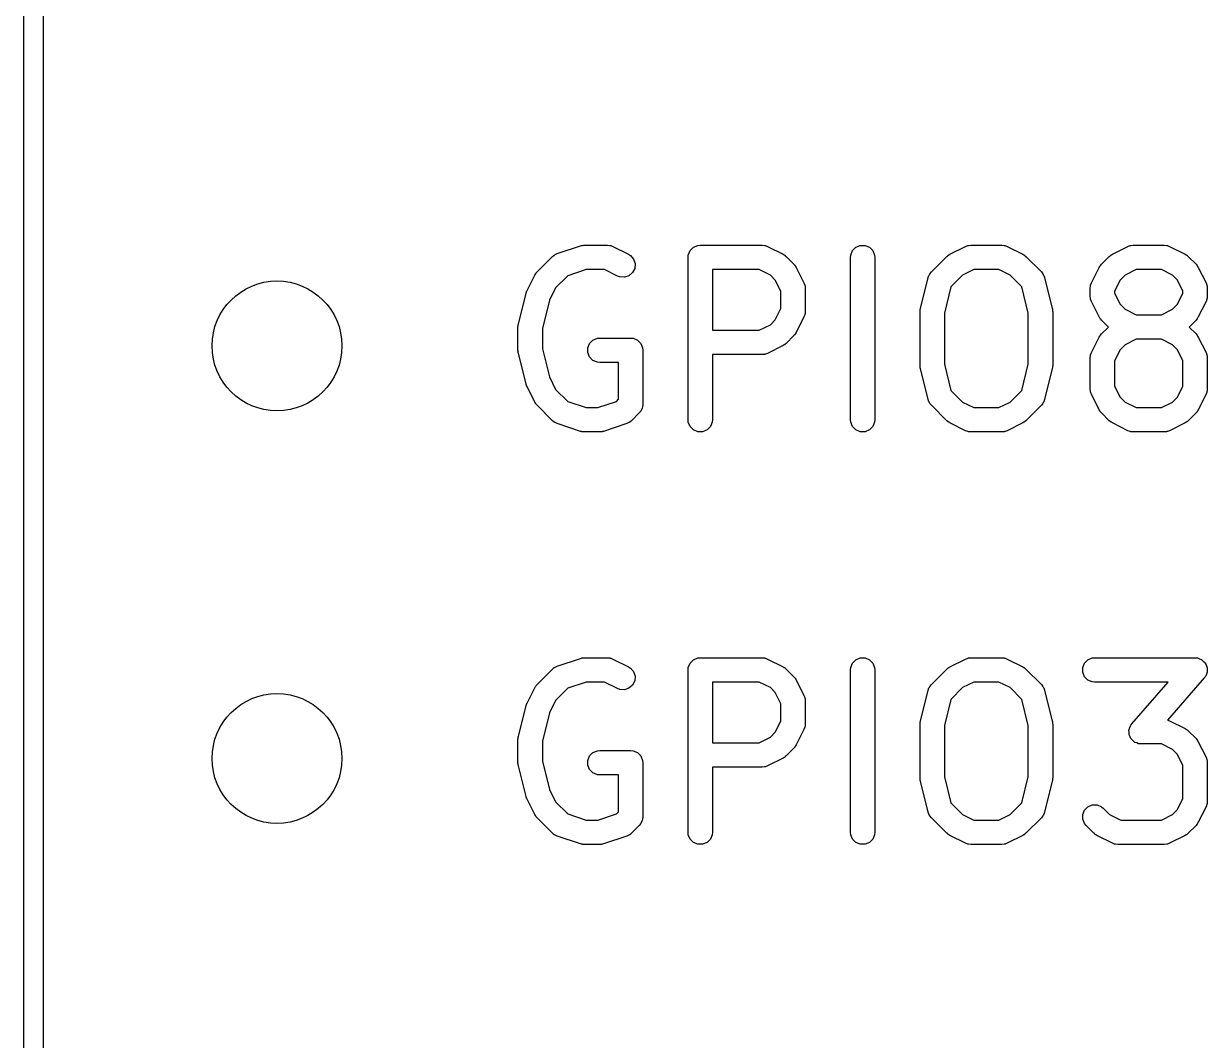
# Model space of a CAD drawing. Extents: x 19.8 to 98.9, y -129.1 to -67.1.
# Drawn here: x 55.28 to 62.57, y -106.38 to -100.12 of the extents above; entities that cross this region are included whole.
import ezdxf

# ---------------------------------------------------------------- set-up
doc = ezdxf.new("R2010")
doc.units = 0
doc.layers.add('BLACK', color=7, linetype='CONTINUOUS')

msp = doc.modelspace()

# ---------------------------------------------------------------- linework, layer by layer
at = {"layer": 'BLACK', "linetype": 'CONTINUOUS'}
for p, q in [((55.28, -129.024), (55.28, -72.636)), ((55.4, -72.696), (55.4, -128.964)), ((58.536603, -101.549405), (58.547968, -101.540077)), ((58.547968, -101.540077), (58.550458, -101.539045)), ((58.550458, -101.539045), (58.552493, -101.537281)), ((58.552493, -101.537281), (58.565919, -101.531287)), ((58.565919, -101.531287), (58.708775, -101.483668)), ((58.708775, -101.483668), (58.71603, -101.482018)), ((58.71603, -101.482018), (58.717861, -101.48126)), ((58.717861, -101.48126), (58.720514, -101.480998)), ((58.720514, -101.480998), (58.723112, -101.480408)), ((58.723112, -101.480408), (58.725086, -101.480548)), ((58.725086, -101.480548), (58.732493, -101.479819)), ((58.732493, -101.479819), (58.87535, -101.479819)), ((58.87535, -101.479819), (58.889982, -101.48126)), ((58.889982, -101.48126), (58.892471, -101.482291)), ((58.892471, -101.482291), (58.895159, -101.482482)), ((58.895159, -101.482482), (58.908891, -101.487737)), ((58.908891, -101.487737), (59.004129, -101.535356)), ((59.004129, -101.535356), (59.016572, -101.543188)), ((59.371779, -101.554819), (59.37322, -101.540187)), ((59.37322, -101.540187), (59.384419, -101.513151)), ((59.384419, -101.513151), (59.405111, -101.492459)), ((59.405111, -101.492459), (59.432147, -101.48126)), ((59.432147, -101.48126), (59.446779, -101.479819)), ((59.446779, -101.479819), (59.827731, -101.479819)), ((59.827731, -101.479819), (59.842363, -101.48126)), ((59.842363, -101.48126), (59.844852, -101.482291)), ((59.844852, -101.482291), (59.84754, -101.482482)), ((59.84754, -101.482482), (59.861272, -101.487737)), ((59.861272, -101.487737), (59.95651, -101.535356)), ((59.95651, -101.535356), (59.962809, -101.53932)), ((59.962809, -101.53932), (59.964637, -101.540078)), ((59.964637, -101.540078), (59.966693, -101.541766)), ((60.371779, -101.554819), (60.37322, -101.540187)), ((60.37322, -101.540187), (60.384419, -101.513151)), ((60.384419, -101.513151), (60.405111, -101.492459)), ((60.405111, -101.492459), (60.432147, -101.48126)), ((60.432147, -101.48126), (60.461411, -101.48126)), ((60.461411, -101.48126), (60.488447, -101.492459)), ((60.488447, -101.492459), (60.509139, -101.513151)), ((60.509139, -101.513151), (60.520338, -101.540187)), ((60.520338, -101.540187), (60.521779, -101.554819)), ((60.974477, -101.541768), (60.976539, -101.540077)), ((60.976539, -101.540077), (60.978371, -101.539318)), ((60.978371, -101.539318), (60.984666, -101.535356)), ((60.984666, -101.535356), (61.079904, -101.487737)), ((61.079904, -101.487737), (61.093635, -101.482482)), ((61.093635, -101.482482), (61.096324, -101.48229)), ((61.096324, -101.48229), (61.098813, -101.48126)), ((61.098813, -101.48126), (61.113445, -101.479819)), ((61.113445, -101.479819), (61.303921, -101.479819)), ((61.303921, -101.479819), (61.318553, -101.48126)), ((61.318553, -101.48126), (61.321042, -101.482291)), ((61.321042, -101.482291), (61.32373, -101.482482)), ((61.32373, -101.482482), (61.337462, -101.487737)), ((61.337462, -101.487737), (61.4327, -101.535356)), ((61.4327, -101.535356), (61.438999, -101.53932)), ((61.438999, -101.53932), (61.440827, -101.540078)), ((61.440827, -101.540078), (61.442883, -101.541766)), ((61.974482, -101.541766), (61.976539, -101.540078)), ((61.976539, -101.540078), (61.978366, -101.53932)), ((61.978366, -101.53932), (61.984666, -101.535356)), ((61.984666, -101.535356), (62.079904, -101.487737)), ((62.079904, -101.487737), (62.093635, -101.482482)), ((62.093635, -101.482482), (62.096324, -101.48229)), ((62.096324, -101.48229), (62.098813, -101.48126)), ((62.098813, -101.48126), (62.113445, -101.479819)), ((62.113445, -101.479819), (62.303921, -101.479819)), ((62.303921, -101.479819), (62.318553, -101.48126)), ((62.318553, -101.48126), (62.321042, -101.482291)), ((62.321042, -101.482291), (62.32373, -101.482482)), ((62.32373, -101.482482), (62.337462, -101.487737)), ((62.337462, -101.487737), (62.4327, -101.535356)), ((62.4327, -101.535356), (62.438999, -101.53932)), ((62.438999, -101.53932), (62.440827, -101.540078)), ((62.440827, -101.540078), (62.442883, -101.541766)), ((58.441365, -101.644643), (58.536603, -101.549405)), ((59.016572, -101.543188), (59.035745, -101.565296)), ((59.035745, -101.565296), (59.044999, -101.593057)), ((59.044999, -101.593057), (59.042925, -101.622247)), ((59.371779, -102.554819), (59.371779, -101.554819)), ((59.966693, -101.541766), (59.968953, -101.543188)), ((59.968953, -101.543188), (59.970252, -101.544686)), ((59.970252, -101.544686), (59.976002, -101.549405)), ((59.976002, -101.549405), (60.023621, -101.597024)), ((60.023621, -101.597024), (60.028339, -101.602773)), ((60.028339, -101.602773), (60.029838, -101.604073)), ((60.029838, -101.604073), (60.031259, -101.606332)), ((60.031259, -101.606332), (60.032948, -101.608389)), ((60.032948, -101.608389), (60.033705, -101.610216)), ((60.033705, -101.610216), (60.03767, -101.616516)), ((60.371779, -102.554819), (60.371779, -101.554819)), ((60.521779, -101.554819), (60.521779, -102.554819)), ((60.869936, -101.644643), (60.965174, -101.549405)), ((60.965174, -101.549405), (60.970924, -101.544684)), ((60.970924, -101.544684), (60.972223, -101.543188)), ((60.972223, -101.543188), (60.974477, -101.541768)), ((61.442883, -101.541766), (61.445143, -101.543188)), ((61.445143, -101.543188), (61.446442, -101.544686)), ((61.446442, -101.544686), (61.452192, -101.549405)), ((61.452192, -101.549405), (61.54743, -101.644643)), ((61.903506, -101.616516), (61.90747, -101.610216)), ((61.90747, -101.610216), (61.908228, -101.608389)), ((61.908228, -101.608389), (61.909916, -101.606332)), ((61.909916, -101.606332), (61.911338, -101.604073)), ((61.911338, -101.604073), (61.912836, -101.602773)), ((61.912836, -101.602773), (61.917555, -101.597024)), ((61.917555, -101.597024), (61.965174, -101.549405)), ((61.965174, -101.549405), (61.970923, -101.544686)), ((61.970923, -101.544686), (61.972223, -101.543188)), ((61.972223, -101.543188), (61.974482, -101.541766)), ((62.442883, -101.541766), (62.445143, -101.543188)), ((62.445143, -101.543188), (62.446442, -101.544686)), ((62.446442, -101.544686), (62.452192, -101.549405)), ((62.452192, -101.549405), (62.499811, -101.597024)), ((62.499811, -101.597024), (62.504529, -101.602773)), ((62.504529, -101.602773), (62.506028, -101.604073)), ((62.506028, -101.604073), (62.507449, -101.606332)), ((62.507449, -101.606332), (62.509138, -101.608389)), ((62.509138, -101.608389), (62.509895, -101.610216)), ((62.509895, -101.610216), (62.51386, -101.616516)), ((58.379697, -101.759373), (58.427316, -101.664135)), ((58.427316, -101.664135), (58.43128, -101.657835)), ((58.43128, -101.657835), (58.432038, -101.656008)), ((58.432038, -101.656008), (58.433726, -101.653951)), ((58.433726, -101.653951), (58.435148, -101.651692)), ((58.435148, -101.651692), (58.436646, -101.650392)), ((58.436646, -101.650392), (58.441365, -101.644643)), ((58.63015, -101.66799), (58.556037, -101.742103)), ((58.744663, -101.629819), (58.63015, -101.66799)), ((58.857645, -101.629819), (58.744663, -101.629819)), ((58.937047, -101.66952), (58.857645, -101.629819)), ((58.950778, -101.674775), (58.937047, -101.66952)), ((58.979968, -101.676849), (58.950778, -101.674775)), ((59.00773, -101.667595), (58.979968, -101.676849)), ((59.029837, -101.648422), (59.00773, -101.667595)), ((59.042925, -101.622247), (59.029837, -101.648422)), ((59.810026, -101.629819), (59.521779, -101.629819)), ((59.521779, -101.629819), (59.521779, -102.003628)), ((59.878542, -101.664077), (59.810026, -101.629819)), ((59.908949, -101.694484), (59.878542, -101.664077)), ((60.03767, -101.616516), (60.085289, -101.711754)), ((60.802589, -101.869962), (60.850208, -101.679486)), ((60.850208, -101.679486), (60.855155, -101.66564)), ((60.855155, -101.66564), (60.858475, -101.661158)), ((60.858475, -101.661158), (60.860609, -101.656008)), ((60.860609, -101.656008), (60.869936, -101.644643)), ((61.062634, -101.664077), (60.990691, -101.736019)), ((61.13115, -101.629819), (61.062634, -101.664077)), ((61.286216, -101.629819), (61.13115, -101.629819)), ((61.354732, -101.664077), (61.286216, -101.629819)), ((61.426674, -101.736019), (61.354732, -101.664077)), ((61.54743, -101.644643), (61.556758, -101.656008)), ((61.556758, -101.656008), (61.558892, -101.661161)), ((61.558892, -101.661161), (61.562211, -101.66564)), ((61.562211, -101.66564), (61.567158, -101.679486)), ((61.567158, -101.679486), (61.614777, -101.869962)), ((61.855887, -101.711754), (61.903506, -101.616516)), ((62.062634, -101.664077), (62.032227, -101.694484)), ((62.13115, -101.629819), (62.062634, -101.664077)), ((62.286216, -101.629819), (62.13115, -101.629819)), ((62.354732, -101.664077), (62.286216, -101.629819)), ((62.385139, -101.694484), (62.354732, -101.664077)), ((62.51386, -101.616516), (62.561479, -101.711754)), ((58.379287, -101.760442), (58.379697, -101.759373)), ((58.556037, -101.742103), (58.517543, -101.81909)), ((59.943207, -101.763), (59.908949, -101.694484)), ((60.085289, -101.711754), (60.090544, -101.725485)), ((60.090544, -101.725485), (60.090735, -101.728174)), ((60.090735, -101.728174), (60.091766, -101.730663)), ((60.091766, -101.730663), (60.093207, -101.745295)), ((60.093207, -101.745295), (60.093207, -101.888152)), ((60.990691, -101.736019), (60.95035, -101.897386)), ((61.467016, -101.897386), (61.426674, -101.736019)), ((61.847969, -101.745295), (61.84941, -101.730663)), ((61.847969, -101.792914), (61.847969, -101.745295)), ((61.84941, -101.730663), (61.850441, -101.728173)), ((61.850441, -101.728173), (61.850632, -101.725486)), ((61.850632, -101.725486), (61.855887, -101.711754)), ((62.032227, -101.694484), (61.997969, -101.763)), ((62.419397, -101.763), (62.385139, -101.694484)), ((62.561479, -101.711754), (62.566734, -101.725485)), ((62.566734, -101.725485), (62.566925, -101.728174)), ((62.566925, -101.728174), (62.567956, -101.730663)), ((62.567956, -101.730663), (62.569397, -101.745295)), ((62.569397, -101.745295), (62.569397, -101.792914)), ((58.326399, -101.9652), (58.374018, -101.774724)), ((58.374018, -101.774724), (58.374403, -101.773644)), ((58.374403, -101.773644), (58.374442, -101.773105)), ((58.374442, -101.773105), (58.376769, -101.767023)), ((58.376769, -101.767023), (58.378965, -101.760878)), ((58.378965, -101.760878), (58.379287, -101.760442)), ((58.517543, -101.81909), (58.47416, -101.992624)), ((59.943207, -101.870447), (59.943207, -101.763)), ((61.84941, -101.807546), (61.847969, -101.792914)), ((61.850441, -101.810035), (61.84941, -101.807546)), ((61.850632, -101.812723), (61.850441, -101.810035)), ((61.855887, -101.826455), (61.850632, -101.812723)), ((61.903506, -101.921693), (61.855887, -101.826455)), ((61.997969, -101.763), (61.997969, -101.775209)), ((61.997969, -101.775209), (62.032227, -101.843725)), ((62.385139, -101.843725), (62.419397, -101.775209)), ((62.419397, -101.775209), (62.419397, -101.763)), ((62.561479, -101.826455), (62.51386, -101.921693)), ((62.566734, -101.812724), (62.561479, -101.826455)), ((62.566925, -101.810034), (62.566734, -101.812724)), ((62.567956, -101.807546), (62.566925, -101.810034)), ((62.569397, -101.792914), (62.567956, -101.807546)), ((59.908949, -101.938963), (59.943207, -101.870447)), ((60.090735, -101.905272), (60.090544, -101.907962)), ((60.091766, -101.902784), (60.090735, -101.905272)), ((60.093207, -101.888152), (60.091766, -101.902784)), ((60.80035, -101.888152), (60.800601, -101.885598)), ((60.80035, -102.221485), (60.80035, -101.888152)), ((60.800439, -101.884506), (60.801248, -101.879032)), ((60.800601, -101.885598), (60.800439, -101.884506)), ((60.801248, -101.879032), (60.801791, -101.87352)), ((60.801791, -101.87352), (60.802213, -101.872498)), ((60.802213, -101.872498), (60.802589, -101.869962)), ((60.95035, -101.897386), (60.95035, -102.212251)), ((61.467016, -102.212251), (61.467016, -101.897386)), ((61.614777, -101.869962), (61.615152, -101.872498)), ((61.615152, -101.872498), (61.615575, -101.87352)), ((61.615575, -101.87352), (61.616117, -101.879032)), ((61.616117, -101.879032), (61.616927, -101.884506)), ((61.616927, -101.884506), (61.616764, -101.885598)), ((61.616764, -101.885598), (61.617016, -101.888152)), ((61.617016, -101.888152), (61.617016, -102.221485)), ((62.032227, -101.843725), (62.062634, -101.874132)), ((62.062634, -101.874132), (62.13115, -101.90839)), ((62.286216, -101.90839), (62.354732, -101.874132)), ((62.354732, -101.874132), (62.385139, -101.843725)), ((58.324249, -101.979744), (58.325058, -101.97427)), ((58.325058, -101.97427), (58.325601, -101.968758)), ((58.325601, -101.968758), (58.326023, -101.967736)), ((58.326023, -101.967736), (58.326399, -101.9652)), ((59.810026, -102.003628), (59.878542, -101.96937)), ((59.878542, -101.96937), (59.908949, -101.938963)), ((60.085289, -101.921693), (60.03767, -102.016931)), ((60.090544, -101.907962), (60.085289, -101.921693)), ((61.90747, -101.927992), (61.903506, -101.921693)), ((61.908228, -101.92982), (61.90747, -101.927992)), ((61.909916, -101.931876), (61.908228, -101.92982)), ((61.911338, -101.934136), (61.909916, -101.931876)), ((61.912836, -101.935435), (61.911338, -101.934136)), ((61.917555, -101.941185), (61.912836, -101.935435)), ((61.95976, -101.98339), (61.917555, -101.941185)), ((62.13115, -101.90839), (62.286216, -101.90839)), ((62.499811, -101.941185), (62.457606, -101.98339)), ((62.504529, -101.935435), (62.499811, -101.941185)), ((62.506028, -101.934136), (62.504529, -101.935435)), ((62.507449, -101.931876), (62.506028, -101.934136)), ((62.509138, -101.92982), (62.507449, -101.931876)), ((62.509895, -101.927992), (62.509138, -101.92982)), ((62.51386, -101.921693), (62.509895, -101.927992)), ((58.32416, -101.98339), (58.324411, -101.980836)), ((58.32416, -102.126247), (58.32416, -101.98339)), ((58.324411, -101.980836), (58.324249, -101.979744)), ((58.47416, -101.992624), (58.47416, -102.117013)), ((58.813099, -102.052688), (58.827731, -102.051247)), ((58.827731, -102.051247), (59.018207, -102.051247)), ((59.018207, -102.051247), (59.032839, -102.052688)), ((59.521779, -102.003628), (59.810026, -102.003628)), ((60.023621, -102.036423), (59.976002, -102.084042)), ((60.028339, -102.030673), (60.023621, -102.036423)), ((60.029838, -102.029374), (60.028339, -102.030673)), ((60.031259, -102.027114), (60.029838, -102.029374)), ((60.032948, -102.025058), (60.031259, -102.027114)), ((60.033705, -102.02323), (60.032948, -102.025058)), ((60.03767, -102.016931), (60.033705, -102.02323)), ((61.855887, -102.140325), (61.903506, -102.045087)), ((61.903506, -102.045087), (61.90747, -102.038787)), ((61.90747, -102.038787), (61.908228, -102.03696)), ((61.908228, -102.03696), (61.909916, -102.034903)), ((61.909916, -102.034903), (61.911338, -102.032644)), ((61.911338, -102.032644), (61.912836, -102.031344)), ((61.912836, -102.031344), (61.917555, -102.025595)), ((61.917555, -102.025595), (61.95976, -101.98339)), ((62.457606, -101.98339), (62.499811, -102.025595)), ((62.499811, -102.025595), (62.504529, -102.031344)), ((62.504529, -102.031344), (62.506028, -102.032644)), ((62.506028, -102.032644), (62.507449, -102.034903)), ((62.507449, -102.034903), (62.509138, -102.03696)), ((62.509138, -102.03696), (62.509895, -102.038787)), ((62.509895, -102.038787), (62.51386, -102.045087)), ((62.51386, -102.045087), (62.561479, -102.140325)), ((58.47416, -102.117013), (58.517543, -102.290547)), ((58.754172, -102.111615), (58.765371, -102.084579)), ((58.754172, -102.140879), (58.754172, -102.111615)), ((58.765371, -102.084579), (58.786063, -102.063887)), ((58.786063, -102.063887), (58.813099, -102.052688)), ((59.032839, -102.052688), (59.059875, -102.063887)), ((59.059875, -102.063887), (59.080567, -102.084579)), ((59.080567, -102.084579), (59.091766, -102.111615)), ((59.091766, -102.111615), (59.093207, -102.126247)), ((59.95651, -102.098091), (59.861272, -102.14571)), ((59.962809, -102.094126), (59.95651, -102.098091)), ((59.964637, -102.093369), (59.962809, -102.094126)), ((59.966693, -102.09168), (59.964637, -102.093369)), ((59.968953, -102.090259), (59.966693, -102.09168)), ((59.970252, -102.08876), (59.968953, -102.090259)), ((59.976002, -102.084042), (59.970252, -102.08876)), ((62.032227, -102.123055), (61.997969, -102.191571)), ((62.062634, -102.092648), (62.032227, -102.123055)), ((62.13115, -102.05839), (62.062634, -102.092648)), ((62.286216, -102.05839), (62.13115, -102.05839)), ((62.354732, -102.092648), (62.286216, -102.05839)), ((62.385139, -102.123055), (62.354732, -102.092648)), ((62.419397, -102.191571), (62.385139, -102.123055)), ((58.324411, -102.1288), (58.32416, -102.126247)), ((58.324249, -102.129893), (58.324411, -102.1288)), ((58.325058, -102.135366), (58.324249, -102.129893)), ((58.325601, -102.140879), (58.325058, -102.135366)), ((58.326023, -102.1419), (58.325601, -102.140879)), ((58.326399, -102.144437), (58.326023, -102.1419)), ((58.374018, -102.334913), (58.326399, -102.144437)), ((58.765371, -102.167915), (58.754172, -102.140879)), ((58.786063, -102.188607), (58.765371, -102.167915)), ((58.813099, -102.199806), (58.786063, -102.188607)), ((59.093207, -102.126247), (59.093207, -102.45958)), ((59.827731, -102.153628), (59.521779, -102.153628)), ((59.521779, -102.153628), (59.521779, -102.554819)), ((59.842363, -102.152187), (59.827731, -102.153628)), ((59.844852, -102.151155), (59.842363, -102.152187)), ((59.84754, -102.150965), (59.844852, -102.151155)), ((59.861272, -102.14571), (59.84754, -102.150965)), ((61.847969, -102.173866), (61.84941, -102.159234)), ((61.847969, -102.364342), (61.847969, -102.173866)), ((61.84941, -102.159234), (61.850441, -102.156744)), ((61.850441, -102.156744), (61.850632, -102.154057)), ((61.850632, -102.154057), (61.855887, -102.140325)), ((61.997969, -102.191571), (61.997969, -102.346637)), ((62.419397, -102.346637), (62.419397, -102.191571)), ((62.561479, -102.140325), (62.566734, -102.154056)), ((62.566734, -102.154056), (62.566925, -102.156745)), ((62.566925, -102.156745), (62.567956, -102.159234)), ((62.567956, -102.159234), (62.569397, -102.173866)), ((62.569397, -102.173866), (62.569397, -102.364342)), ((58.827731, -102.201247), (58.813099, -102.199806)), ((58.943207, -102.201247), (58.827731, -102.201247)), ((58.943207, -102.428514), (58.943207, -102.201247)), ((60.800601, -102.224038), (60.80035, -102.221485)), ((60.800439, -102.225131), (60.800601, -102.224038)), ((60.801248, -102.230604), (60.800439, -102.225131)), ((60.801791, -102.236117), (60.801248, -102.230604)), ((60.802213, -102.237138), (60.801791, -102.236117)), ((60.802589, -102.239675), (60.802213, -102.237138)), ((60.850208, -102.430151), (60.802589, -102.239675)), ((60.95035, -102.212251), (60.990691, -102.373617)), ((61.426674, -102.373617), (61.467016, -102.212251)), ((61.614777, -102.239675), (61.567158, -102.430151)), ((61.615152, -102.237138), (61.614777, -102.239675)), ((61.615575, -102.236117), (61.615152, -102.237138)), ((61.616117, -102.230604), (61.615575, -102.236117)), ((61.616927, -102.225131), (61.616117, -102.230604)), ((61.617016, -102.221485), (61.616764, -102.224038)), ((61.616764, -102.224038), (61.616927, -102.225131)), ((58.374403, -102.335992), (58.374018, -102.334913)), ((58.374442, -102.336532), (58.374403, -102.335992)), ((58.376769, -102.342613), (58.374442, -102.336532)), ((58.378965, -102.348759), (58.376769, -102.342613)), ((58.517543, -102.290547), (58.556037, -102.367534)), ((58.379287, -102.349194), (58.378965, -102.348759)), ((58.379697, -102.350264), (58.379287, -102.349194)), ((58.427316, -102.445502), (58.379697, -102.350264)), ((58.556037, -102.367534), (58.63015, -102.441648)), ((60.990691, -102.373617), (61.062634, -102.445561)), ((61.354731, -102.445561), (61.426674, -102.373617)), ((61.84941, -102.378974), (61.847969, -102.364342)), ((61.850441, -102.381463), (61.84941, -102.378974)), ((61.850632, -102.384151), (61.850441, -102.381463)), ((61.855887, -102.397883), (61.850632, -102.384151)), ((61.903506, -102.493121), (61.855887, -102.397883)), ((61.997969, -102.346637), (62.032227, -102.415153)), ((62.032227, -102.415153), (62.062634, -102.445561)), ((62.354731, -102.445561), (62.385138, -102.415153)), ((62.385138, -102.415153), (62.419397, -102.346637)), ((62.561479, -102.397883), (62.51386, -102.493121)), ((62.566734, -102.384152), (62.561479, -102.397883)), ((62.566925, -102.381462), (62.566734, -102.384152)), ((62.567956, -102.378974), (62.566925, -102.381462)), ((62.569397, -102.364342), (62.567956, -102.378974)), ((58.431279, -102.451798), (58.427316, -102.445502)), ((58.432037, -102.453628), (58.431279, -102.451798)), ((58.433726, -102.455686), (58.432037, -102.453628)), ((58.435148, -102.457945), (58.433726, -102.455686)), ((58.436646, -102.459244), (58.435148, -102.457945)), ((58.441365, -102.464994), (58.436646, -102.459244)), ((58.536603, -102.560233), (58.441365, -102.464994)), ((58.63015, -102.441648), (58.744663, -102.479819)), ((58.744663, -102.479819), (58.815561, -102.479819)), ((58.815561, -102.479819), (58.930074, -102.441647)), ((58.930074, -102.441647), (58.943207, -102.428514)), ((59.088306, -102.482565), (59.080568, -102.501247)), ((59.091766, -102.474212), (59.088306, -102.482565)), ((59.093207, -102.45958), (59.091766, -102.474212)), ((60.855155, -102.443997), (60.850208, -102.430151)), ((60.858474, -102.448476), (60.855155, -102.443997)), ((60.860608, -102.453628), (60.858474, -102.448476)), ((60.869936, -102.464994), (60.860608, -102.453628)), ((60.965174, -102.560233), (60.869936, -102.464994)), ((61.062634, -102.445561), (61.13115, -102.479819)), ((61.13115, -102.479819), (61.286216, -102.479819)), ((61.286216, -102.479819), (61.354731, -102.445561)), ((61.547431, -102.464993), (61.452192, -102.560233)), ((61.556758, -102.453628), (61.547431, -102.464993)), ((61.558891, -102.448476), (61.556758, -102.453628)), ((61.562211, -102.443997), (61.558891, -102.448476)), ((61.567158, -102.430151), (61.562211, -102.443997)), ((62.062634, -102.445561), (62.13115, -102.479819)), ((62.13115, -102.479819), (62.286216, -102.479819)), ((62.286216, -102.479819), (62.354731, -102.445561)), ((58.547968, -102.569561), (58.536603, -102.560233)), ((59.023622, -102.560232), (59.012256, -102.56956)), ((59.07124, -102.512613), (59.023622, -102.560232)), ((59.080568, -102.501247), (59.07124, -102.512613)), ((59.37322, -102.569451), (59.371779, -102.554819)), ((59.521779, -102.554819), (59.520338, -102.569451)), ((60.37322, -102.569451), (60.371779, -102.554819)), ((60.521779, -102.554819), (60.520338, -102.569451)), ((60.970924, -102.564953), (60.965174, -102.560233)), ((61.452192, -102.560233), (61.446442, -102.564951)), ((61.907469, -102.499417), (61.903506, -102.493121)), ((61.908227, -102.501247), (61.907469, -102.499417)), ((61.909916, -102.503305), (61.908227, -102.501247)), ((61.911338, -102.505564), (61.909916, -102.503305)), ((61.912836, -102.506863), (61.911338, -102.505564)), ((61.917554, -102.512612), (61.912836, -102.506863)), ((61.965173, -102.560232), (61.917554, -102.512612)), ((61.970922, -102.56495), (61.965173, -102.560232)), ((62.452193, -102.560232), (62.446443, -102.56495)), ((62.499811, -102.512613), (62.452193, -102.560232)), ((62.504529, -102.506863), (62.499811, -102.512613)), ((62.506028, -102.505564), (62.504529, -102.506863)), ((62.507449, -102.503305), (62.506028, -102.505564)), ((62.509139, -102.501247), (62.507449, -102.503305)), ((62.509896, -102.499417), (62.509139, -102.501247)), ((62.51386, -102.493121), (62.509896, -102.499417)), ((58.550458, -102.570592), (58.547968, -102.569561)), ((58.552493, -102.572357), (58.550458, -102.570592)), ((58.565919, -102.578351), (58.552493, -102.572357)), ((58.708775, -102.62597), (58.565919, -102.578351)), ((58.71603, -102.627619), (58.708775, -102.62597)), ((58.717861, -102.628378), (58.71603, -102.627619)), ((58.720514, -102.628639), (58.717861, -102.628378)), ((58.723112, -102.62923), (58.720514, -102.628639)), ((58.725086, -102.629089), (58.723112, -102.62923)), ((58.732493, -102.629819), (58.725086, -102.629089)), ((58.827731, -102.629819), (58.732493, -102.629819)), ((58.835136, -102.629089), (58.827731, -102.629819)), ((58.837111, -102.62923), (58.835136, -102.629089)), ((58.839708, -102.628639), (58.837111, -102.62923)), ((58.842363, -102.628378), (58.839708, -102.628639)), ((58.844194, -102.627619), (58.842363, -102.628378)), ((58.851448, -102.62597), (58.844194, -102.627619)), ((58.994305, -102.578351), (58.851448, -102.62597)), ((59.00773, -102.572357), (58.994305, -102.578351)), ((59.009765, -102.570591), (59.00773, -102.572357)), ((59.012256, -102.56956), (59.009765, -102.570591)), ((59.384419, -102.596487), (59.37322, -102.569451)), ((59.405111, -102.617179), (59.384419, -102.596487)), ((59.432147, -102.628378), (59.405111, -102.617179)), ((59.461411, -102.628378), (59.432147, -102.628378)), ((59.488447, -102.617179), (59.461411, -102.628378)), ((59.509139, -102.596487), (59.488447, -102.617179)), ((59.520338, -102.569451), (59.509139, -102.596487)), ((60.384419, -102.596487), (60.37322, -102.569451)), ((60.405111, -102.617179), (60.384419, -102.596487)), ((60.432147, -102.628378), (60.405111, -102.617179)), ((60.461411, -102.628378), (60.432147, -102.628378)), ((60.488447, -102.617179), (60.461411, -102.628378)), ((60.509139, -102.596487), (60.488447, -102.617179)), ((60.520338, -102.569451), (60.509139, -102.596487)), ((60.972223, -102.56645), (60.970924, -102.564953)), ((60.974477, -102.567869), (60.972223, -102.56645)), ((60.976539, -102.569561), (60.974477, -102.567869)), ((60.978371, -102.570319), (60.976539, -102.569561)), ((60.984666, -102.574282), (60.978371, -102.570319)), ((61.079904, -102.621901), (60.984666, -102.574282)), ((61.093635, -102.627156), (61.079904, -102.621901)), ((61.096324, -102.627347), (61.093635, -102.627156)), ((61.098813, -102.628378), (61.096324, -102.627347)), ((61.113445, -102.629819), (61.098813, -102.628378)), ((61.303921, -102.629819), (61.113445, -102.629819)), ((61.318553, -102.628378), (61.303921, -102.629819)), ((61.321042, -102.627346), (61.318553, -102.628378)), ((61.32373, -102.627156), (61.321042, -102.627346)), ((61.337462, -102.621901), (61.32373, -102.627156)), ((61.4327, -102.574282), (61.337462, -102.621901)), ((61.438999, -102.570317), (61.4327, -102.574282)), ((61.440827, -102.56956), (61.438999, -102.570317)), ((61.442883, -102.567871), (61.440827, -102.56956)), ((61.445143, -102.56645), (61.442883, -102.567871)), ((61.446442, -102.564951), (61.445143, -102.56645)), ((61.972223, -102.56645), (61.970922, -102.56495)), ((61.974482, -102.567872), (61.972223, -102.56645)), ((61.976539, -102.56956), (61.974482, -102.567872)), ((61.978366, -102.570317), (61.976539, -102.56956)), ((61.984666, -102.574282), (61.978366, -102.570317)), ((62.079904, -102.621901), (61.984666, -102.574282)), ((62.093635, -102.627156), (62.079904, -102.621901)), ((62.096324, -102.627347), (62.093635, -102.627156)), ((62.098813, -102.628378), (62.096324, -102.627347)), ((62.113445, -102.629819), (62.098813, -102.628378)), ((62.303921, -102.629819), (62.113445, -102.629819)), ((62.318553, -102.628378), (62.303921, -102.629819)), ((62.321042, -102.627346), (62.318553, -102.628378)), ((62.32373, -102.627156), (62.321042, -102.627346)), ((62.337462, -102.621901), (62.32373, -102.627156)), ((62.4327, -102.574282), (62.337462, -102.621901)), ((62.438999, -102.570317), (62.4327, -102.574282)), ((62.440827, -102.56956), (62.438999, -102.570317)), ((62.442883, -102.567872), (62.440827, -102.56956)), ((62.445143, -102.56645), (62.442883, -102.567872)), ((62.446443, -102.56495), (62.445143, -102.56645)), ((58.441365, -104.184643), (58.536603, -104.089405)), ((58.536603, -104.089405), (58.547968, -104.080077)), ((58.547968, -104.080077), (58.550458, -104.079045)), ((58.550458, -104.079045), (58.552493, -104.077281)), ((58.552493, -104.077281), (58.565919, -104.071287)), ((58.565919, -104.071287), (58.708775, -104.023668)), ((58.708775, -104.023668), (58.71603, -104.022018)), ((58.71603, -104.022018), (58.717861, -104.02126)), ((58.717861, -104.02126), (58.720514, -104.020998)), ((58.720514, -104.020998), (58.723112, -104.020408)), ((58.723112, -104.020408), (58.725086, -104.020548)), ((58.725086, -104.020548), (58.732493, -104.019819)), ((58.732493, -104.019819), (58.87535, -104.019819)), ((58.87535, -104.019819), (58.889982, -104.02126)), ((58.889982, -104.02126), (58.892471, -104.022291)), ((58.892471, -104.022291), (58.895159, -104.022482)), ((58.895159, -104.022482), (58.908891, -104.027737)), ((58.908891, -104.027737), (59.004129, -104.075356)), ((59.004129, -104.075356), (59.016572, -104.083188)), ((59.016572, -104.083188), (59.035745, -104.105296)), ((59.371779, -104.094819), (59.37322, -104.080187)), ((59.37322, -104.080187), (59.384419, -104.053151)), ((59.384419, -104.053151), (59.405111, -104.032459)), ((59.405111, -104.032459), (59.432147, -104.02126)), ((59.432147, -104.02126), (59.446779, -104.019819)), ((59.446779, -104.019819), (59.827731, -104.019819)), ((59.827731, -104.019819), (59.842363, -104.02126)), ((59.842363, -104.02126), (59.844852, -104.022291)), ((59.844852, -104.022291), (59.84754, -104.022482)), ((59.84754, -104.022482), (59.861272, -104.027737)), ((59.861272, -104.027737), (59.95651, -104.075356)), ((59.95651, -104.075356), (59.962809, -104.07932)), ((59.962809, -104.07932), (59.964637, -104.080078)), ((59.964637, -104.080078), (59.966693, -104.081766)), ((59.966693, -104.081766), (59.968953, -104.083188)), ((59.968953, -104.083188), (59.970252, -104.084686)), ((59.970252, -104.084686), (59.976002, -104.089405)), ((59.976002, -104.089405), (60.023621, -104.137024)), ((60.371779, -104.094819), (60.37322, -104.080187)), ((60.37322, -104.080187), (60.384419, -104.053151)), ((60.384419, -104.053151), (60.405111, -104.032459)), ((60.405111, -104.032459), (60.432147, -104.02126)), ((60.432147, -104.02126), (60.461411, -104.02126)), ((60.461411, -104.02126), (60.488447, -104.032459)), ((60.488447, -104.032459), (60.509139, -104.053151)), ((60.509139, -104.053151), (60.520338, -104.080187)), ((60.520338, -104.080187), (60.521779, -104.094819)), ((60.869936, -104.184643), (60.965174, -104.089405)), ((60.965174, -104.089405), (60.970924, -104.084684)), ((60.970924, -104.084684), (60.972223, -104.083188)), ((60.972223, -104.083188), (60.974477, -104.081768)), ((60.974477, -104.081768), (60.976539, -104.080077)), ((60.976539, -104.080077), (60.978371, -104.079318)), ((60.978371, -104.079318), (60.984666, -104.075356)), ((60.984666, -104.075356), (61.079904, -104.027737)), ((61.079904, -104.027737), (61.093635, -104.022482)), ((61.093635, -104.022482), (61.096324, -104.02229)), ((61.096324, -104.02229), (61.098813, -104.02126)), ((61.098813, -104.02126), (61.113445, -104.019819)), ((61.113445, -104.019819), (61.303921, -104.019819)), ((61.303921, -104.019819), (61.318553, -104.02126)), ((61.318553, -104.02126), (61.321042, -104.022291)), ((61.321042, -104.022291), (61.32373, -104.022482)), ((61.32373, -104.022482), (61.337462, -104.027737)), ((61.337462, -104.027737), (61.4327, -104.075356)), ((61.4327, -104.075356), (61.438999, -104.07932)), ((61.438999, -104.07932), (61.440827, -104.080078)), ((61.440827, -104.080078), (61.442883, -104.081766)), ((61.442883, -104.081766), (61.445143, -104.083188)), ((61.445143, -104.083188), (61.446442, -104.084686)), ((61.446442, -104.084686), (61.452192, -104.089405)), ((61.452192, -104.089405), (61.54743, -104.184643)), ((61.801791, -104.080187), (61.81299, -104.053151)), ((61.801791, -104.109451), (61.801791, -104.080187)), ((61.81299, -104.053151), (61.833682, -104.032459)), ((61.833682, -104.032459), (61.860718, -104.02126)), ((61.860718, -104.02126), (61.87535, -104.019819)), ((61.87535, -104.019819), (62.494397, -104.019819)), ((62.494397, -104.019819), (62.502135, -104.020581)), ((62.502135, -104.020581), (62.504103, -104.02045)), ((62.504103, -104.02045), (62.505458, -104.020908)), ((62.505458, -104.020908), (62.509029, -104.02126)), ((62.509029, -104.02126), (62.520286, -104.025923)), ((62.520286, -104.025923), (62.531824, -104.029825)), ((62.531824, -104.029825), (62.533728, -104.03149)), ((62.533728, -104.03149), (62.536065, -104.032459)), ((62.536065, -104.032459), (62.544675, -104.041069)), ((62.544675, -104.041069), (62.553848, -104.049095)), ((62.553848, -104.049095), (62.55497, -104.051364)), ((62.55497, -104.051364), (62.556757, -104.053151)), ((62.556757, -104.053151), (62.561417, -104.064401)), ((62.561417, -104.064401), (62.56682, -104.075327)), ((62.56682, -104.075327), (62.566988, -104.07785)), ((62.566988, -104.07785), (62.567956, -104.080187)), ((62.567956, -104.080187), (62.567956, -104.092371)), ((62.567956, -104.092371), (62.568766, -104.104525)), ((59.042925, -104.162247), (59.029837, -104.188422)), ((59.035745, -104.105296), (59.044999, -104.133057)), ((59.044999, -104.133057), (59.042925, -104.162247)), ((59.371779, -105.094819), (59.371779, -104.094819)), ((60.023621, -104.137024), (60.028339, -104.142773)), ((60.028339, -104.142773), (60.029838, -104.144073)), ((60.029838, -104.144073), (60.031259, -104.146332)), ((60.031259, -104.146332), (60.032948, -104.148389)), ((60.032948, -104.148389), (60.033705, -104.150216)), ((60.033705, -104.150216), (60.03767, -104.156516)), ((60.03767, -104.156516), (60.085289, -104.251754)), ((60.371779, -105.094819), (60.371779, -104.094819)), ((60.521779, -104.094819), (60.521779, -105.094819)), ((61.81299, -104.136487), (61.801791, -104.109451)), ((61.833682, -104.157179), (61.81299, -104.136487)), ((61.860718, -104.168378), (61.833682, -104.157179)), ((62.55084, -104.144207), (62.323944, -104.403516)), ((62.555361, -104.137882), (62.55084, -104.144207)), ((62.556757, -104.136487), (62.555361, -104.137882)), ((62.557305, -104.135163), (62.556757, -104.136487)), ((62.559391, -104.132246), (62.557305, -104.135163)), ((62.563292, -104.120708), (62.559391, -104.132246)), ((62.567956, -104.109451), (62.563292, -104.120708)), ((62.568766, -104.104525), (62.567956, -104.10692)), ((62.567956, -104.10692), (62.567956, -104.109451)), ((58.379697, -104.299373), (58.427316, -104.204135)), ((58.427316, -104.204135), (58.43128, -104.197835)), ((58.43128, -104.197835), (58.432038, -104.196008)), ((58.432038, -104.196008), (58.433726, -104.193951)), ((58.433726, -104.193951), (58.435148, -104.191692)), ((58.435148, -104.191692), (58.436646, -104.190392)), ((58.436646, -104.190392), (58.441365, -104.184643)), ((58.63015, -104.20799), (58.556037, -104.282103)), ((58.744663, -104.169819), (58.63015, -104.20799)), ((58.857645, -104.169819), (58.744663, -104.169819)), ((58.937047, -104.20952), (58.857645, -104.169819)), ((58.950778, -104.214775), (58.937047, -104.20952)), ((58.979968, -104.216849), (58.950778, -104.214775)), ((59.00773, -104.207595), (58.979968, -104.216849)), ((59.029837, -104.188422), (59.00773, -104.207595)), ((59.810026, -104.169819), (59.521779, -104.169819)), ((59.521779, -104.169819), (59.521779, -104.543628)), ((59.878542, -104.204077), (59.810026, -104.169819)), ((59.908949, -104.234484), (59.878542, -104.204077)), ((59.943207, -104.303), (59.908949, -104.234484)), ((60.802589, -104.409962), (60.850208, -104.219486)), ((60.850208, -104.219486), (60.855155, -104.20564)), ((60.855155, -104.20564), (60.858475, -104.201158)), ((60.858475, -104.201158), (60.860609, -104.196008)), ((60.860609, -104.196008), (60.869936, -104.184643)), ((61.062634, -104.204077), (60.990691, -104.276019)), ((61.13115, -104.169819), (61.062634, -104.204077)), ((61.286216, -104.169819), (61.13115, -104.169819)), ((61.354732, -104.204077), (61.286216, -104.169819)), ((61.426674, -104.276019), (61.354732, -104.204077)), ((61.54743, -104.184643), (61.556758, -104.196008)), ((61.556758, -104.196008), (61.558892, -104.201161)), ((61.558892, -104.201161), (61.562211, -104.20564)), ((61.562211, -104.20564), (61.567158, -104.219486)), ((61.567158, -104.219486), (61.614777, -104.409962)), ((61.87535, -104.169819), (61.860718, -104.168378)), ((62.329115, -104.169819), (61.87535, -104.169819)), ((62.104621, -104.426383), (62.329115, -104.169819)), ((58.374442, -104.313105), (58.376769, -104.307023)), ((58.376769, -104.307023), (58.378965, -104.300878)), ((58.378965, -104.300878), (58.379287, -104.300442)), ((58.379287, -104.300442), (58.379697, -104.299373)), ((58.556037, -104.282103), (58.517543, -104.35909)), ((59.943207, -104.410447), (59.943207, -104.303)), ((60.085289, -104.251754), (60.090544, -104.265485)), ((60.090544, -104.265485), (60.090735, -104.268174)), ((60.090735, -104.268174), (60.091766, -104.270663)), ((60.091766, -104.270663), (60.093207, -104.285295)), ((60.093207, -104.285295), (60.093207, -104.428152)), ((60.990691, -104.276019), (60.95035, -104.437386)), ((61.467016, -104.437386), (61.426674, -104.276019)), ((58.326399, -104.5052), (58.374018, -104.314724)), ((58.374018, -104.314724), (58.374403, -104.313644)), ((58.374403, -104.313644), (58.374442, -104.313105)), ((58.517543, -104.35909), (58.47416, -104.532624)), ((59.908949, -104.478963), (59.943207, -104.410447)), ((60.090544, -104.447962), (60.085289, -104.461693)), ((60.090735, -104.445272), (60.090544, -104.447962)), ((60.091766, -104.442784), (60.090735, -104.445272)), ((60.093207, -104.428152), (60.091766, -104.442784)), ((60.80035, -104.428152), (60.800601, -104.425598)), ((60.80035, -104.761485), (60.80035, -104.428152)), ((60.800439, -104.424506), (60.801248, -104.419032)), ((60.800601, -104.425598), (60.800439, -104.424506)), ((60.801248, -104.419032), (60.801791, -104.41352)), ((60.801791, -104.41352), (60.802213, -104.412498)), ((60.802213, -104.412498), (60.802589, -104.409962)), ((60.95035, -104.437386), (60.95035, -104.752251)), ((61.467016, -104.752251), (61.467016, -104.437386)), ((61.614777, -104.409962), (61.615152, -104.412498)), ((61.615152, -104.412498), (61.615575, -104.41352)), ((61.615575, -104.41352), (61.616117, -104.419032)), ((61.616117, -104.419032), (61.616927, -104.424506)), ((61.616927, -104.424506), (61.616764, -104.425598)), ((61.616764, -104.425598), (61.617016, -104.428152)), ((61.617016, -104.428152), (61.617016, -104.761485)), ((62.087505, -104.461139), (62.092168, -104.449881)), ((62.092168, -104.449881), (62.09607, -104.438344)), ((62.09607, -104.438344), (62.098155, -104.435426)), ((62.098155, -104.435426), (62.098704, -104.434103)), ((62.098704, -104.434103), (62.100099, -104.432707)), ((62.100099, -104.432707), (62.104621, -104.426383)), ((62.323944, -104.403516), (62.337462, -104.408689)), ((62.337462, -104.408689), (62.4327, -104.456308)), ((62.4327, -104.456308), (62.438999, -104.460272)), ((58.32416, -104.52339), (58.324411, -104.520836)), ((58.32416, -104.666247), (58.32416, -104.52339)), ((58.324249, -104.519744), (58.325058, -104.51427)), ((58.324411, -104.520836), (58.324249, -104.519744)), ((58.325058, -104.51427), (58.325601, -104.508758)), ((58.325601, -104.508758), (58.326023, -104.507736)), ((58.326023, -104.507736), (58.326399, -104.5052)), ((59.810026, -104.543628), (59.878542, -104.50937)), ((59.878542, -104.50937), (59.908949, -104.478963)), ((60.085289, -104.461693), (60.03767, -104.556931)), ((62.086695, -104.466065), (62.087505, -104.463669)), ((62.087505, -104.478218), (62.086695, -104.466065)), ((62.087505, -104.463669), (62.087505, -104.461139)), ((62.087505, -104.490403), (62.087505, -104.478218)), ((62.088472, -104.492739), (62.087505, -104.490403)), ((62.088641, -104.495263), (62.088472, -104.492739)), ((62.094043, -104.506188), (62.088641, -104.495263)), ((62.098704, -104.517439), (62.094043, -104.506188)), ((62.10049, -104.519225), (62.098704, -104.517439)), ((62.101613, -104.521495), (62.10049, -104.519225)), ((62.110785, -104.52952), (62.101613, -104.521495)), ((62.119396, -104.538131), (62.110785, -104.52952)), ((62.438999, -104.460272), (62.440827, -104.46103)), ((62.440827, -104.46103), (62.442883, -104.462718)), ((62.442883, -104.462718), (62.445143, -104.46414)), ((62.445143, -104.46414), (62.446442, -104.465638)), ((62.446442, -104.465638), (62.452192, -104.470357)), ((62.452192, -104.470357), (62.499811, -104.517976)), ((62.499811, -104.517976), (62.504529, -104.523725)), ((62.504529, -104.523725), (62.506028, -104.525025)), ((62.506028, -104.525025), (62.507449, -104.527284)), ((62.507449, -104.527284), (62.509138, -104.529341)), ((62.509138, -104.529341), (62.509895, -104.531168)), ((58.47416, -104.532624), (58.47416, -104.657013)), ((58.786063, -104.603887), (58.813099, -104.592688)), ((58.813099, -104.592688), (58.827731, -104.591247)), ((58.827731, -104.591247), (59.018207, -104.591247)), ((59.018207, -104.591247), (59.032839, -104.592688)), ((59.032839, -104.592688), (59.059875, -104.603887)), ((59.521779, -104.543628), (59.810026, -104.543628)), ((60.023621, -104.576423), (59.976002, -104.624042)), ((60.028339, -104.570673), (60.023621, -104.576423)), ((60.029838, -104.569374), (60.028339, -104.570673)), ((60.031259, -104.567114), (60.029838, -104.569374)), ((60.032948, -104.565058), (60.031259, -104.567114)), ((60.033705, -104.56323), (60.032948, -104.565058)), ((60.03767, -104.556931), (60.033705, -104.56323)), ((62.121732, -104.539099), (62.119396, -104.538131)), ((62.123637, -104.540765), (62.121732, -104.539099)), ((62.135174, -104.544666), (62.123637, -104.540765)), ((62.146432, -104.54933), (62.135174, -104.544666)), ((62.150002, -104.549681), (62.146432, -104.54933)), ((62.151358, -104.55014), (62.150002, -104.549681)), ((62.153325, -104.550008), (62.151358, -104.55014)), ((62.161064, -104.550771), (62.153325, -104.550008)), ((62.286216, -104.550771), (62.161064, -104.550771)), ((62.354732, -104.585029), (62.286216, -104.550771)), ((62.385139, -104.615436), (62.354732, -104.585029)), ((62.509895, -104.531168), (62.51386, -104.537468)), ((62.51386, -104.537468), (62.561479, -104.632706)), ((58.324411, -104.6688), (58.32416, -104.666247)), ((58.324249, -104.669893), (58.324411, -104.6688)), ((58.325058, -104.675366), (58.324249, -104.669893)), ((58.325601, -104.680879), (58.325058, -104.675366)), ((58.47416, -104.657013), (58.517543, -104.830547)), ((58.754172, -104.651615), (58.765371, -104.624579)), ((58.754172, -104.680879), (58.754172, -104.651615)), ((58.765371, -104.624579), (58.786063, -104.603887)), ((59.059875, -104.603887), (59.080567, -104.624579)), ((59.080567, -104.624579), (59.091766, -104.651615)), ((59.091766, -104.651615), (59.093207, -104.666247)), ((59.093207, -104.666247), (59.093207, -104.99958)), ((59.95651, -104.638091), (59.861272, -104.68571)), ((59.962809, -104.634126), (59.95651, -104.638091)), ((59.964637, -104.633369), (59.962809, -104.634126)), ((59.966693, -104.63168), (59.964637, -104.633369)), ((59.968953, -104.630259), (59.966693, -104.63168)), ((59.970252, -104.62876), (59.968953, -104.630259)), ((59.976002, -104.624042), (59.970252, -104.62876)), ((62.419397, -104.683952), (62.385139, -104.615436)), ((62.561479, -104.632706), (62.566734, -104.646437)), ((62.566734, -104.646437), (62.566925, -104.649126)), ((62.566925, -104.649126), (62.567956, -104.651615)), ((62.567956, -104.651615), (62.569397, -104.666247)), ((62.569397, -104.666247), (62.569397, -104.904342)), ((58.326023, -104.6819), (58.325601, -104.680879)), ((58.326399, -104.684437), (58.326023, -104.6819)), ((58.374018, -104.874913), (58.326399, -104.684437)), ((58.765371, -104.707915), (58.754172, -104.680879)), ((58.786063, -104.728607), (58.765371, -104.707915)), ((58.813099, -104.739806), (58.786063, -104.728607)), ((58.827731, -104.741247), (58.813099, -104.739806)), ((58.943207, -104.741247), (58.827731, -104.741247)), ((58.943207, -104.968514), (58.943207, -104.741247)), ((59.827731, -104.693628), (59.521779, -104.693628)), ((59.521779, -104.693628), (59.521779, -105.094819)), ((59.842363, -104.692187), (59.827731, -104.693628)), ((59.844852, -104.691155), (59.842363, -104.692187)), ((59.84754, -104.690965), (59.844852, -104.691155)), ((59.861272, -104.68571), (59.84754, -104.690965)), ((62.419397, -104.886637), (62.419397, -104.683952)), ((60.800601, -104.764038), (60.80035, -104.761485)), ((60.800439, -104.765131), (60.800601, -104.764038)), ((60.801248, -104.770604), (60.800439, -104.765131)), ((60.801791, -104.776117), (60.801248, -104.770604)), ((60.802213, -104.777138), (60.801791, -104.776117)), ((60.802589, -104.779675), (60.802213, -104.777138)), ((60.850208, -104.970151), (60.802589, -104.779675)), ((60.95035, -104.752251), (60.990691, -104.913617)), ((61.426674, -104.913617), (61.467016, -104.752251)), ((61.614777, -104.779675), (61.567158, -104.970151)), ((61.615152, -104.777138), (61.614777, -104.779675)), ((61.615575, -104.776117), (61.615152, -104.777138)), ((61.616117, -104.770604), (61.615575, -104.776117)), ((61.616927, -104.765131), (61.616117, -104.770604)), ((61.617016, -104.761485), (61.616764, -104.764038)), ((61.616764, -104.764038), (61.616927, -104.765131)), ((58.374403, -104.875992), (58.374018, -104.874913)), ((58.374442, -104.876532), (58.374403, -104.875992)), ((58.376769, -104.882613), (58.374442, -104.876532)), ((58.378965, -104.888759), (58.376769, -104.882613)), ((58.379287, -104.889194), (58.378965, -104.888759)), ((58.379697, -104.890264), (58.379287, -104.889194)), ((58.427316, -104.985502), (58.379697, -104.890264)), ((58.517543, -104.830547), (58.556037, -104.907534)), ((62.385138, -104.955153), (62.419397, -104.886637)), ((58.556037, -104.907534), (58.63015, -104.981648)), ((60.990691, -104.913617), (61.062634, -104.985561)), ((61.354731, -104.985561), (61.426674, -104.913617)), ((61.801791, -104.984948), (61.81299, -104.957912)), ((61.81299, -104.957912), (61.833683, -104.937219)), ((61.833683, -104.937219), (61.860719, -104.926021)), ((61.860719, -104.926021), (61.889982, -104.926021)), ((61.889982, -104.926021), (61.917018, -104.93722)), ((61.917018, -104.93722), (61.928384, -104.946548)), ((61.928384, -104.946548), (61.967396, -104.985561)), ((62.354731, -104.985561), (62.385138, -104.955153)), ((62.561479, -104.937883), (62.51386, -105.033121)), ((62.566734, -104.924152), (62.561479, -104.937883)), ((62.566925, -104.921462), (62.566734, -104.924152)), ((62.567956, -104.918974), (62.566925, -104.921462)), ((62.569397, -104.904342), (62.567956, -104.918974)), ((58.431279, -104.991798), (58.427316, -104.985502)), ((58.432037, -104.993628), (58.431279, -104.991798)), ((58.433726, -104.995686), (58.432037, -104.993628)), ((58.435148, -104.997945), (58.433726, -104.995686)), ((58.436646, -104.999244), (58.435148, -104.997945)), ((58.441365, -105.004994), (58.436646, -104.999244)), ((58.536603, -105.100233), (58.441365, -105.004994)), ((58.63015, -104.981648), (58.744663, -105.019819)), ((58.744663, -105.019819), (58.815561, -105.019819)), ((58.815561, -105.019819), (58.930074, -104.981647)), ((58.930074, -104.981647), (58.943207, -104.968514)), ((59.088306, -105.022565), (59.080568, -105.041247)), ((59.091766, -105.014212), (59.088306, -105.022565)), ((59.093207, -104.99958), (59.091766, -105.014212)), ((60.855155, -104.983997), (60.850208, -104.970151)), ((60.858474, -104.988476), (60.855155, -104.983997)), ((60.860608, -104.993628), (60.858474, -104.988476)), ((60.869936, -105.004994), (60.860608, -104.993628)), ((60.965174, -105.100233), (60.869936, -105.004994)), ((61.062634, -104.985561), (61.13115, -105.019819)), ((61.13115, -105.019819), (61.286216, -105.019819)), ((61.286216, -105.019819), (61.354731, -104.985561)), ((61.547431, -105.004993), (61.452192, -105.100233)), ((61.556758, -104.993628), (61.547431, -105.004993)), ((61.558891, -104.988476), (61.556758, -104.993628)), ((61.562211, -104.983997), (61.558891, -104.988476)), ((61.567158, -104.970151), (61.562211, -104.983997)), ((61.801791, -105.014211), (61.801791, -104.984948)), ((61.812989, -105.041247), (61.801791, -105.014211)), ((61.967396, -104.985561), (62.035912, -105.019819)), ((62.035912, -105.019819), (62.286216, -105.019819)), ((62.286216, -105.019819), (62.354731, -104.985561)), ((62.509896, -105.039417), (62.509139, -105.041247)), ((62.51386, -105.033121), (62.509896, -105.039417)), ((58.547968, -105.109561), (58.536603, -105.100233)), ((58.550458, -105.110592), (58.547968, -105.109561)), ((58.552493, -105.112357), (58.550458, -105.110592)), ((58.565919, -105.118351), (58.552493, -105.112357)), ((59.00773, -105.112357), (58.994305, -105.118351)), ((59.009765, -105.110591), (59.00773, -105.112357)), ((59.012256, -105.10956), (59.009765, -105.110591)), ((59.023622, -105.100232), (59.012256, -105.10956)), ((59.07124, -105.052613), (59.023622, -105.100232)), ((59.080568, -105.041247), (59.07124, -105.052613)), ((59.37322, -105.109451), (59.371779, -105.094819)), ((59.384419, -105.136487), (59.37322, -105.109451)), ((59.520338, -105.109451), (59.509139, -105.136487)), ((59.521779, -105.094819), (59.520338, -105.109451)), ((60.37322, -105.109451), (60.371779, -105.094819)), ((60.384419, -105.136487), (60.37322, -105.109451)), ((60.520338, -105.109451), (60.509139, -105.136487)), ((60.521779, -105.094819), (60.520338, -105.109451)), ((60.970924, -105.104953), (60.965174, -105.100233)), ((60.972223, -105.10645), (60.970924, -105.104953)), ((60.974477, -105.107869), (60.972223, -105.10645)), ((60.976539, -105.109561), (60.974477, -105.107869)), ((60.978371, -105.110319), (60.976539, -105.109561)), ((60.984666, -105.114282), (60.978371, -105.110319)), ((61.438999, -105.110317), (61.4327, -105.114282)), ((61.440827, -105.10956), (61.438999, -105.110317)), ((61.442883, -105.107871), (61.440827, -105.10956)), ((61.445143, -105.10645), (61.442883, -105.107871)), ((61.446442, -105.104951), (61.445143, -105.10645)), ((61.452192, -105.100233), (61.446442, -105.104951)), ((61.822316, -105.052612), (61.812989, -105.041247)), ((61.869935, -105.100232), (61.822316, -105.052612)), ((61.875684, -105.10495), (61.869935, -105.100232)), ((61.876985, -105.10645), (61.875684, -105.10495)), ((61.879244, -105.107872), (61.876985, -105.10645)), ((61.881301, -105.10956), (61.879244, -105.107872)), ((61.883128, -105.110317), (61.881301, -105.10956)), ((61.889428, -105.114282), (61.883128, -105.110317)), ((62.438999, -105.110317), (62.4327, -105.114282)), ((62.440827, -105.10956), (62.438999, -105.110317)), ((62.442883, -105.107872), (62.440827, -105.10956)), ((62.445143, -105.10645), (62.442883, -105.107872)), ((62.446443, -105.10495), (62.445143, -105.10645)), ((62.452193, -105.100232), (62.446443, -105.10495)), ((62.499811, -105.052613), (62.452193, -105.100232)), ((62.504529, -105.046863), (62.499811, -105.052613)), ((62.506028, -105.045564), (62.504529, -105.046863)), ((62.507449, -105.043305), (62.506028, -105.045564)), ((62.509139, -105.041247), (62.507449, -105.043305)), ((58.708775, -105.16597), (58.565919, -105.118351)), ((58.71603, -105.167619), (58.708775, -105.16597)), ((58.717861, -105.168378), (58.71603, -105.167619)), ((58.720514, -105.168639), (58.717861, -105.168378)), ((58.723112, -105.16923), (58.720514, -105.168639)), ((58.725086, -105.169089), (58.723112, -105.16923)), ((58.732493, -105.169819), (58.725086, -105.169089)), ((58.827731, -105.169819), (58.732493, -105.169819)), ((58.835136, -105.169089), (58.827731, -105.169819)), ((58.837111, -105.16923), (58.835136, -105.169089)), ((58.839708, -105.168639), (58.837111, -105.16923)), ((58.842363, -105.168378), (58.839708, -105.168639)), ((58.844194, -105.167619), (58.842363, -105.168378)), ((58.851448, -105.16597), (58.844194, -105.167619)), ((58.994305, -105.118351), (58.851448, -105.16597)), ((59.405111, -105.157179), (59.384419, -105.136487)), ((59.432147, -105.168378), (59.405111, -105.157179)), ((59.461411, -105.168378), (59.432147, -105.168378)), ((59.488447, -105.157179), (59.461411, -105.168378)), ((59.509139, -105.136487), (59.488447, -105.157179)), ((60.405111, -105.157179), (60.384419, -105.136487)), ((60.432147, -105.168378), (60.405111, -105.157179)), ((60.461411, -105.168378), (60.432147, -105.168378)), ((60.488447, -105.157179), (60.461411, -105.168378)), ((60.509139, -105.136487), (60.488447, -105.157179)), ((61.079904, -105.161901), (60.984666, -105.114282)), ((61.093635, -105.167156), (61.079904, -105.161901)), ((61.096324, -105.167347), (61.093635, -105.167156)), ((61.098813, -105.168378), (61.096324, -105.167347)), ((61.113445, -105.169819), (61.098813, -105.168378)), ((61.303921, -105.169819), (61.113445, -105.169819)), ((61.318553, -105.168378), (61.303921, -105.169819)), ((61.321042, -105.167346), (61.318553, -105.168378)), ((61.32373, -105.167156), (61.321042, -105.167346)), ((61.337462, -105.161901), (61.32373, -105.167156)), ((61.4327, -105.114282), (61.337462, -105.161901)), ((61.984666, -105.161901), (61.889428, -105.114282)), ((61.998397, -105.167156), (61.984666, -105.161901)), ((62.001086, -105.167347), (61.998397, -105.167156)), ((62.003575, -105.168378), (62.001086, -105.167347)), ((62.018207, -105.169819), (62.003575, -105.168378)), ((62.303921, -105.169819), (62.018207, -105.169819)), ((62.318553, -105.168378), (62.303921, -105.169819)), ((62.321042, -105.167346), (62.318553, -105.168378)), ((62.32373, -105.167156), (62.321042, -105.167346)), ((62.337462, -105.161901), (62.32373, -105.167156)), ((62.4327, -105.114282), (62.337462, -105.161901))]:
    msp.add_line(p, q, dxfattribs=at)
at = {"layer": 'BLACK'}
for centre in [(56.84, -102.1), (56.84, -102.1), (56.84, -104.64), (56.84, -104.64)]:
    msp.add_circle(centre, 0.4, dxfattribs=at)

doc.saveas('drawing.dxf')
